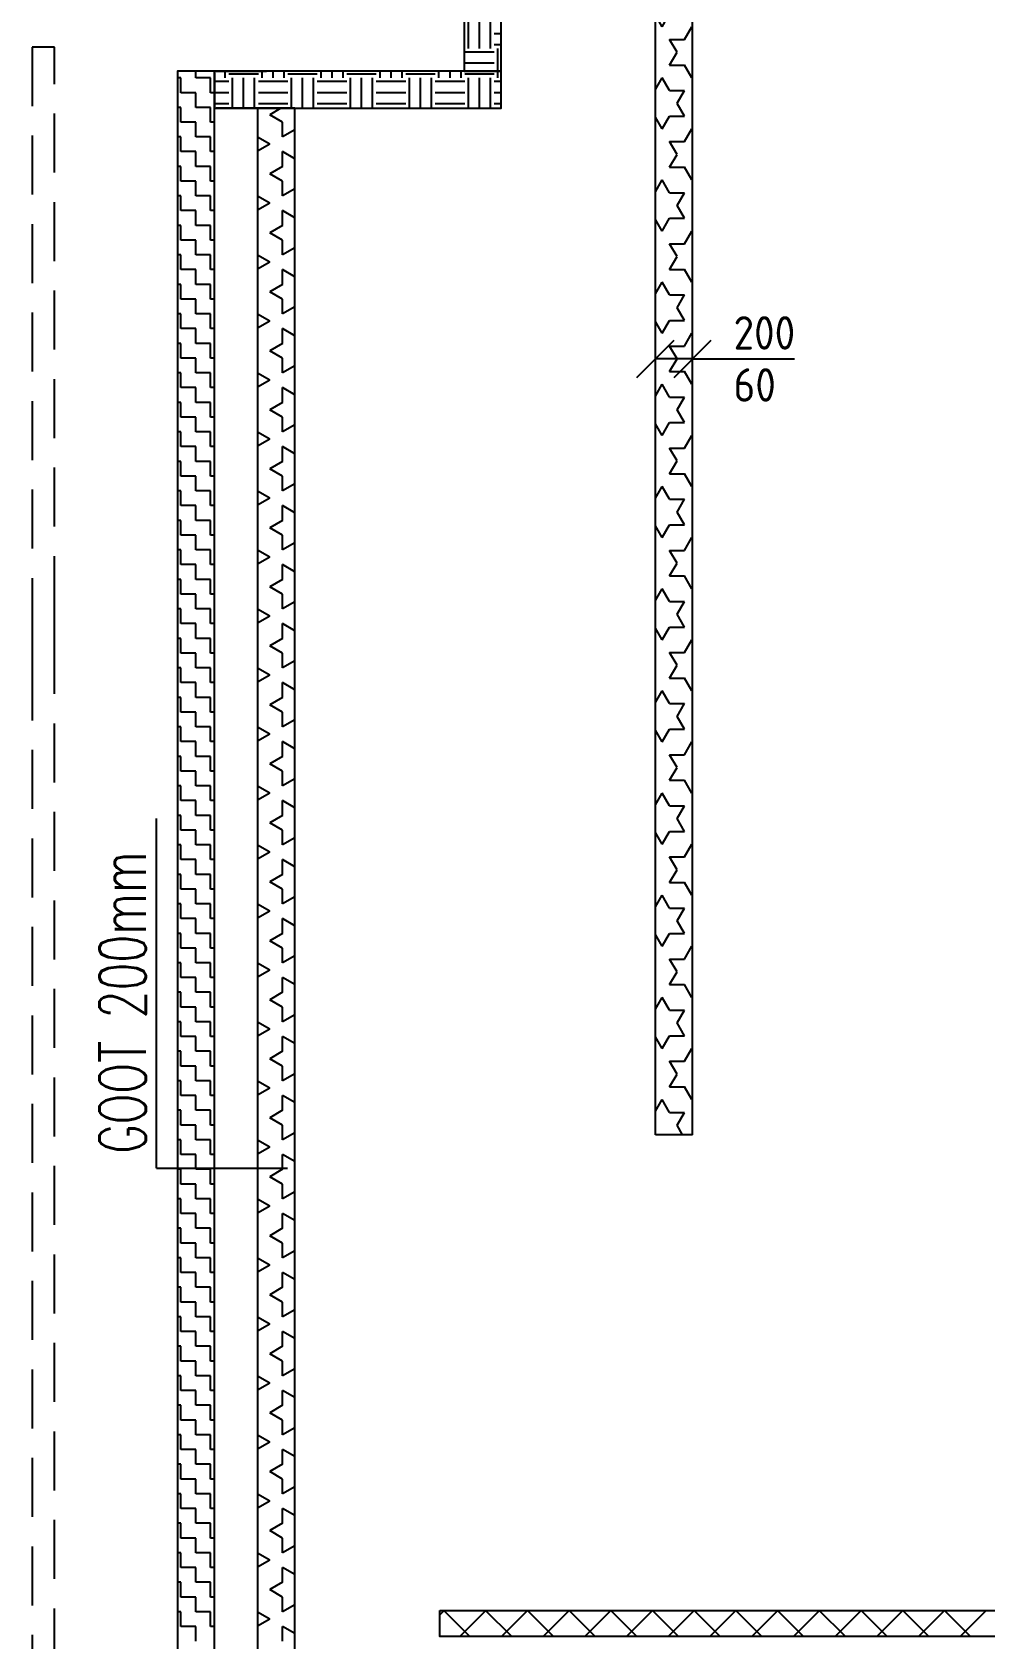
# Model space of a CAD drawing. Header units: millimetres. Extents: x -3262 to 113612, y 0 to 217318.
# Drawn here: x 60408 to 65536, y 56706 to 65353 of the extents above; entities that cross this region are included whole.
import ezdxf

# ---------------------------------------------------------------- set-up
doc = ezdxf.new("R2010")
doc.units = ezdxf.units.MM
doc.header["$LTSCALE"] = 100
doc.linetypes.add('HIDDEN2', pattern=[4.7625, 3.175, -1.5875])
for name, color, linetype in [('EL6131--_ENERGIEBEDR (1996)', 2, 'Continuous'), ('EL6131--_GEBOUWINST (1996)', 2, 'Continuous'), ('EL6131--_KG_D', 3, 'Continuous'), ('EM6131--_KG', 1, 'Continuous')]:
    doc.layers.add(name, color=color, linetype=linetype)
doc.styles.add('CofelyArial', font='arial.ttf')
doc.styles.add('ROMANS', font='ROMANS', dxfattribs={"width": 0.7})
doc.styles.add('STABICAD-018', font='ISOCP.SHX', dxfattribs={"height": 1.8})

# ---------------------------------------------------------------- blocks, each defined once
blk = doc.blocks.new('*X51')
at = {"color": 0}
for p, q in [((41618.342437, 15351.093283), (41758.342437, 15491.093283)), ((41758.342437, 15490.790335), (41735.002057, 15514.130715)), ((41758.342437, 15266.283932), (41618.342437, 15406.283932)), ((41618.342437, 15126.58688), (41758.342437, 15266.58688)), ((41758.342437, 15041.777529), (41618.342437, 15181.777529)), ((41618.342437, 14902.080477), (41758.342437, 15042.080477)), ((41758.342437, 14817.271126), (41618.342437, 14957.271126)), ((41618.342437, 14677.574074), (41758.342437, 14817.574074)), ((41758.342437, 14592.764723), (41618.342437, 14732.764723)), ((41618.342437, 14453.06767), (41758.342437, 14593.06767)), ((41758.342437, 14368.25832), (41618.342437, 14508.25832)), ((41618.342437, 14228.561267), (41758.342437, 14368.561267)), ((41758.342437, 14143.751917), (41618.342437, 14283.751917)), ((41618.342437, 14004.054864), (41758.342437, 14144.054864)), ((41758.342437, 13919.245514), (41618.342437, 14059.245514)), ((41618.342437, 13779.548461), (41758.342437, 13919.548461)), ((41758.342437, 13694.739111), (41618.342437, 13834.739111)), ((41618.342437, 13555.042058), (41758.342437, 13695.042058)), ((41758.342437, 13470.232708), (41618.342437, 13610.232708)), ((41618.342437, 13330.535655), (41758.342437, 13470.535655)), ((41758.342437, 13245.726305), (41618.342437, 13385.726305)), ((41618.342437, 13106.029252), (41758.342437, 13246.029252)), ((41758.342437, 13021.219902), (41618.342437, 13161.219902)), ((41618.342437, 12881.522849), (41758.342437, 13021.522849)), ((41758.342437, 12796.713499), (41618.342437, 12936.713499)), ((41618.342437, 12657.016446), (41758.342437, 12797.016446)), ((41758.342437, 12572.207096), (41618.342437, 12712.207096))]:
    blk.add_line(p, q, dxfattribs=at)
blk = doc.blocks.new('*X65')
at = {"color": 0}
for p, q in [((41671.875, 16906.875), (41751.25, 16906.875)), ((41671.875, 16827.5), (41671.875, 16906.875)), ((41751.25, 16906.875), (41751.25, 16926.066943)), ((41830.625, 16906.875), (41910, 16906.875)), ((41830.625, 16827.5), (41830.625, 16906.875)), ((41910, 16906.875), (41910, 16926.066943)), ((41989.375, 16906.875), (42068.75, 16906.875)), ((41989.375, 16827.5), (41989.375, 16906.875)), ((42068.75, 16906.875), (42068.75, 16926.066943)), ((42148.125, 16906.875), (42227.5, 16906.875)), ((42148.125, 16827.5), (42148.125, 16906.875)), ((42227.5, 16906.875), (42227.5, 16926.066943)), ((42306.875, 16906.875), (42386.25, 16906.875)), ((42306.875, 16827.5), (42306.875, 16906.875)), ((42386.25, 16906.875), (42386.25, 16926.066943)), ((42465.625, 16906.875), (42545, 16906.875)), ((42465.625, 16827.5), (42465.625, 16906.875)), ((42545, 16906.875), (42545, 16926.066943)), ((42624.375, 16906.875), (42703.75, 16906.875)), ((42624.375, 16827.5), (42624.375, 16906.875)), ((42703.75, 16906.875), (42703.75, 16926.066943)), ((42783.125, 16906.875), (42862.5, 16906.875)), ((42783.125, 16827.5), (42783.125, 16906.875)), ((42862.5, 16906.875), (42862.5, 16926.066943)), ((42941.875, 16906.875), (43021.25, 16906.875)), ((42941.875, 16827.5), (42941.875, 16906.875)), ((43021.25, 16906.875), (43021.25, 16926.066943)), ((43100.625, 16906.875), (43180, 16906.875)), ((43100.625, 16827.5), (43100.625, 16906.875)), ((43180, 16906.875), (43180, 16926.066943)), ((43259.375, 16906.875), (43338.75, 16906.875)), ((43259.375, 16827.5), (43259.375, 16906.875)), ((43338.75, 16906.875), (43338.75, 16926.066943)), ((43418.125, 16906.875), (43497.5, 16906.875)), ((43418.125, 16827.5), (43418.125, 16906.875)), ((43497.5, 16906.875), (43497.5, 16926.066943)), ((43576.875, 16906.875), (43656.25, 16906.875)), ((43576.875, 16827.5), (43576.875, 16906.875)), ((43656.25, 16906.875), (43656.25, 16926.066943)), ((43735.625, 16906.875), (43815, 16906.875)), ((43735.625, 16827.5), (43735.625, 16906.875)), ((43815, 16906.875), (43815, 16926.066943)), ((43894.375, 16906.875), (43973.75, 16906.875)), ((43894.375, 16827.5), (43894.375, 16906.875)), ((43973.75, 16906.875), (43973.75, 16926.066943)), ((44053.125, 16906.875), (44132.5, 16906.875)), ((44053.125, 16827.5), (44053.125, 16906.875)), ((44132.5, 16906.875), (44132.5, 16926.066943)), ((44211.875, 16906.875), (44291.25, 16906.875)), ((44211.875, 16827.5), (44211.875, 16906.875)), ((44291.25, 16906.875), (44291.25, 16926.066943)), ((44370.625, 16906.875), (44450, 16906.875)), ((44370.625, 16827.5), (44370.625, 16906.875)), ((44450, 16906.875), (44450, 16926.066943)), ((44529.375, 16906.875), (44608.75, 16906.875)), ((44529.375, 16827.5), (44529.375, 16906.875)), ((44608.75, 16906.875), (44608.75, 16926.066943)), ((44688.125, 16906.875), (44767.5, 16906.875)), ((44688.125, 16827.5), (44688.125, 16906.875)), ((44767.5, 16906.875), (44767.5, 16926.066943)), ((44846.875, 16906.875), (44926.25, 16906.875)), ((44846.875, 16827.5), (44846.875, 16906.875)), ((44926.25, 16906.875), (44926.25, 16926.066943)), ((45005.625, 16906.875), (45085, 16906.875)), ((45005.625, 16827.5), (45005.625, 16906.875)), ((45085, 16906.875), (45085, 16926.066943)), ((45164.375, 16906.875), (45243.75, 16906.875)), ((45164.375, 16827.5), (45164.375, 16906.875)), ((45243.75, 16906.875), (45243.75, 16926.066943)), ((45323.125, 16906.875), (45402.5, 16906.875)), ((45323.125, 16827.5), (45323.125, 16906.875)), ((45402.5, 16906.875), (45402.5, 16926.066943)), ((45481.875, 16906.875), (45561.25, 16906.875)), ((45481.875, 16827.5), (45481.875, 16906.875)), ((45561.25, 16906.875), (45561.25, 16926.066943)), ((45640.625, 16906.875), (45720, 16906.875)), ((45640.625, 16827.5), (45640.625, 16906.875)), ((45720, 16906.875), (45720, 16926.066943)), ((45799.375, 16906.875), (45878.75, 16906.875)), ((45799.375, 16827.5), (45799.375, 16906.875)), ((45878.75, 16906.875), (45878.75, 16926.066943)), ((45958.125, 16906.875), (46037.5, 16906.875)), ((45958.125, 16827.5), (45958.125, 16906.875)), ((46037.5, 16906.875), (46037.5, 16926.066943)), ((46116.875, 16906.875), (46196.25, 16906.875)), ((46116.875, 16827.5), (46116.875, 16906.875)), ((46196.25, 16906.875), (46196.25, 16926.066943)), ((46275.625, 16906.875), (46355, 16906.875)), ((46275.625, 16827.5), (46275.625, 16906.875)), ((46355, 16906.875), (46355, 16926.066943)), ((46434.375, 16906.875), (46513.75, 16906.875)), ((46434.375, 16827.5), (46434.375, 16906.875)), ((46513.75, 16906.875), (46513.75, 16926.066943)), ((46593.125, 16906.875), (46672.5, 16906.875)), ((46593.125, 16827.5), (46593.125, 16906.875)), ((46672.5, 16906.875), (46672.5, 16926.066943)), ((46751.875, 16906.875), (46831.25, 16906.875)), ((46751.875, 16827.5), (46751.875, 16906.875)), ((46831.25, 16906.875), (46831.25, 16926.066943)), ((46910.625, 16906.875), (46990, 16906.875)), ((46910.625, 16827.5), (46910.625, 16906.875)), ((46990, 16906.875), (46990, 16926.066943)), ((47069.375, 16906.875), (47148.75, 16906.875)), ((47069.375, 16827.5), (47069.375, 16906.875)), ((47148.75, 16906.875), (47148.75, 16926.066943)), ((47228.125, 16906.875), (47307.5, 16906.875)), ((47228.125, 16827.5), (47228.125, 16906.875)), ((47307.5, 16906.875), (47307.5, 16926.066943)), ((47386.875, 16906.875), (47466.25, 16906.875)), ((47386.875, 16827.5), (47386.875, 16906.875)), ((47466.25, 16906.875), (47466.25, 16926.066943)), ((47545.625, 16906.875), (47625, 16906.875)), ((47545.625, 16827.5), (47545.625, 16906.875)), ((47625, 16906.875), (47625, 16926.066943)), ((47704.375, 16906.875), (47783.75, 16906.875)), ((47704.375, 16827.5), (47704.375, 16906.875)), ((47783.75, 16906.875), (47783.75, 16926.066943)), ((47863.125, 16906.875), (47942.5, 16906.875)), ((47863.125, 16827.5), (47863.125, 16906.875)), ((47942.5, 16906.875), (47942.5, 16926.066943)), ((48021.875, 16906.875), (48101.25, 16906.875)), ((48021.875, 16827.5), (48021.875, 16906.875)), ((48101.25, 16906.875), (48101.25, 16926.066943)), ((48180.625, 16906.875), (48260, 16906.875)), ((48180.625, 16827.5), (48180.625, 16906.875)), ((48260, 16906.875), (48260, 16926.066943)), ((48339.375, 16906.875), (48418.75, 16906.875)), ((48339.375, 16827.5), (48339.375, 16906.875)), ((48418.75, 16906.875), (48418.75, 16926.066943)), ((48498.125, 16906.875), (48577.5, 16906.875)), ((48498.125, 16827.5), (48498.125, 16906.875)), ((48577.5, 16906.875), (48577.5, 16926.066943)), ((48656.875, 16906.875), (48736.25, 16906.875)), ((48656.875, 16827.5), (48656.875, 16906.875)), ((48736.25, 16906.875), (48736.25, 16926.066943)), ((48815.625, 16906.875), (48895, 16906.875)), ((48815.625, 16827.5), (48815.625, 16906.875)), ((48895, 16906.875), (48895, 16926.066943)), ((48974.375, 16906.875), (49053.75, 16906.875)), ((48974.375, 16827.5), (48974.375, 16906.875)), ((49053.75, 16906.875), (49053.75, 16926.066943)), ((49133.125, 16906.875), (49212.5, 16906.875)), ((49133.125, 16827.5), (49133.125, 16906.875)), ((49212.5, 16906.875), (49212.5, 16926.066943)), ((49291.875, 16906.875), (49371.25, 16906.875)), ((49291.875, 16827.5), (49291.875, 16906.875)), ((49371.25, 16906.875), (49371.25, 16926.066943)), ((49450.625, 16906.875), (49530, 16906.875)), ((49450.625, 16827.5), (49450.625, 16906.875)), ((49530, 16906.875), (49530, 16926.066943)), ((49609.375, 16906.875), (49688.75, 16906.875)), ((49609.375, 16827.5), (49609.375, 16906.875)), ((49688.75, 16906.875), (49688.75, 16926.066943)), ((49768.125, 16906.875), (49847.5, 16906.875)), ((49768.125, 16827.5), (49768.125, 16906.875)), ((49847.5, 16906.875), (49847.5, 16926.066943)), ((49926.875, 16906.875), (50006.25, 16906.875)), ((49926.875, 16827.5), (49926.875, 16906.875)), ((50006.25, 16906.875), (50006.25, 16926.066943)), ((41592.5, 16827.5), (41671.875, 16827.5)), ((41751.25, 16827.5), (41830.625, 16827.5)), ((41751.25, 16748.125), (41751.25, 16827.5)), ((41910, 16827.5), (41989.375, 16827.5)), ((41910, 16748.125), (41910, 16827.5)), ((42068.75, 16827.5), (42148.125, 16827.5)), ((42068.75, 16748.125), (42068.75, 16827.5)), ((42227.5, 16827.5), (42306.875, 16827.5)), ((42227.5, 16748.125), (42227.5, 16827.5)), ((42386.25, 16827.5), (42465.625, 16827.5)), ((42386.25, 16748.125), (42386.25, 16827.5)), ((42545, 16827.5), (42624.375, 16827.5)), ((42545, 16748.125), (42545, 16827.5)), ((42703.75, 16827.5), (42783.125, 16827.5)), ((42703.75, 16748.125), (42703.75, 16827.5)), ((42862.5, 16827.5), (42941.875, 16827.5)), ((42862.5, 16748.125), (42862.5, 16827.5)), ((43021.25, 16827.5), (43100.625, 16827.5)), ((43021.25, 16748.125), (43021.25, 16827.5)), ((43180, 16827.5), (43259.375, 16827.5)), ((43180, 16748.125), (43180, 16827.5)), ((43338.75, 16827.5), (43418.125, 16827.5)), ((43338.75, 16748.125), (43338.75, 16827.5)), ((43497.5, 16827.5), (43576.875, 16827.5)), ((43497.5, 16748.125), (43497.5, 16827.5)), ((43656.25, 16827.5), (43735.625, 16827.5)), ((43656.25, 16748.125), (43656.25, 16827.5)), ((43815, 16827.5), (43894.375, 16827.5)), ((43815, 16748.125), (43815, 16827.5)), ((43973.75, 16827.5), (44053.125, 16827.5)), ((43973.75, 16748.125), (43973.75, 16827.5)), ((44132.5, 16827.5), (44211.875, 16827.5)), ((44132.5, 16748.125), (44132.5, 16827.5)), ((44291.25, 16827.5), (44370.625, 16827.5)), ((44291.25, 16748.125), (44291.25, 16827.5)), ((44450, 16827.5), (44529.375, 16827.5)), ((44450, 16748.125), (44450, 16827.5)), ((44608.75, 16827.5), (44688.125, 16827.5)), ((44608.75, 16748.125), (44608.75, 16827.5)), ((44767.5, 16827.5), (44846.875, 16827.5)), ((44767.5, 16748.125), (44767.5, 16827.5)), ((44926.25, 16827.5), (45005.625, 16827.5)), ((44926.25, 16748.125), (44926.25, 16827.5)), ((45085, 16827.5), (45164.375, 16827.5)), ((45085, 16748.125), (45085, 16827.5)), ((45243.75, 16827.5), (45323.125, 16827.5)), ((45243.75, 16748.125), (45243.75, 16827.5)), ((45402.5, 16827.5), (45481.875, 16827.5)), ((45402.5, 16748.125), (45402.5, 16827.5)), ((45561.25, 16827.5), (45640.625, 16827.5)), ((45561.25, 16748.125), (45561.25, 16827.5)), ((45720, 16827.5), (45799.375, 16827.5)), ((45720, 16748.125), (45720, 16827.5)), ((45878.75, 16827.5), (45958.125, 16827.5)), ((45878.75, 16748.125), (45878.75, 16827.5)), ((46037.5, 16827.5), (46116.875, 16827.5)), ((46037.5, 16748.125), (46037.5, 16827.5)), ((46196.25, 16827.5), (46275.625, 16827.5)), ((46196.25, 16748.125), (46196.25, 16827.5)), ((46355, 16827.5), (46434.375, 16827.5)), ((46355, 16748.125), (46355, 16827.5)), ((46513.75, 16827.5), (46593.125, 16827.5)), ((46513.75, 16748.125), (46513.75, 16827.5)), ((46672.5, 16827.5), (46751.875, 16827.5)), ((46672.5, 16748.125), (46672.5, 16827.5)), ((46831.25, 16827.5), (46910.625, 16827.5)), ((46831.25, 16748.125), (46831.25, 16827.5)), ((46990, 16827.5), (47069.375, 16827.5)), ((46990, 16748.125), (46990, 16827.5)), ((47148.75, 16827.5), (47228.125, 16827.5)), ((47148.75, 16748.125), (47148.75, 16827.5)), ((47307.5, 16827.5), (47386.875, 16827.5)), ((47307.5, 16748.125), (47307.5, 16827.5)), ((47466.25, 16827.5), (47545.625, 16827.5)), ((47466.25, 16748.125), (47466.25, 16827.5)), ((47625, 16827.5), (47704.375, 16827.5)), ((47625, 16748.125), (47625, 16827.5)), ((47783.75, 16827.5), (47863.125, 16827.5)), ((47783.75, 16748.125), (47783.75, 16827.5)), ((47942.5, 16827.5), (48021.875, 16827.5)), ((47942.5, 16748.125), (47942.5, 16827.5)), ((48101.25, 16827.5), (48180.625, 16827.5)), ((48101.25, 16748.125), (48101.25, 16827.5)), ((48260, 16827.5), (48339.375, 16827.5)), ((48260, 16748.125), (48260, 16827.5)), ((48418.75, 16827.5), (48498.125, 16827.5)), ((48418.75, 16748.125), (48418.75, 16827.5)), ((48577.5, 16827.5), (48656.875, 16827.5)), ((48577.5, 16748.125), (48577.5, 16827.5)), ((48736.25, 16827.5), (48815.625, 16827.5)), ((48736.25, 16748.125), (48736.25, 16827.5)), ((48895, 16827.5), (48974.375, 16827.5)), ((48895, 16748.125), (48895, 16827.5)), ((49053.75, 16827.5), (49133.125, 16827.5)), ((49053.75, 16748.125), (49053.75, 16827.5)), ((49212.5, 16827.5), (49291.875, 16827.5)), ((49212.5, 16748.125), (49212.5, 16827.5)), ((49371.25, 16827.5), (49450.625, 16827.5)), ((49371.25, 16748.125), (49371.25, 16827.5)), ((49530, 16827.5), (49609.375, 16827.5)), ((49530, 16748.125), (49530, 16827.5)), ((49688.75, 16827.5), (49768.125, 16827.5)), ((49688.75, 16748.125), (49688.75, 16827.5)), ((49847.5, 16827.5), (49926.875, 16827.5)), ((49847.5, 16748.125), (49847.5, 16827.5)), ((50006.25, 16827.5), (50042.888231, 16827.5)), ((50006.25, 16748.125), (50006.25, 16827.5)), ((41671.875, 16748.125), (41751.25, 16748.125)), ((41671.875, 16726.066943), (41671.875, 16748.125)), ((41830.625, 16748.125), (41910, 16748.125)), ((41830.625, 16726.066943), (41830.625, 16748.125)), ((41989.375, 16748.125), (42068.75, 16748.125)), ((41989.375, 16726.066943), (41989.375, 16748.125)), ((42148.125, 16748.125), (42227.5, 16748.125)), ((42148.125, 16726.066943), (42148.125, 16748.125)), ((42306.875, 16748.125), (42386.25, 16748.125)), ((42306.875, 16726.066943), (42306.875, 16748.125)), ((42465.625, 16748.125), (42545, 16748.125)), ((42465.625, 16726.066943), (42465.625, 16748.125)), ((42624.375, 16748.125), (42703.75, 16748.125)), ((42624.375, 16726.066943), (42624.375, 16748.125)), ((42783.125, 16748.125), (42862.5, 16748.125)), ((42783.125, 16726.066943), (42783.125, 16748.125)), ((42941.875, 16748.125), (43021.25, 16748.125)), ((42941.875, 16726.066943), (42941.875, 16748.125)), ((43100.625, 16748.125), (43180, 16748.125)), ((43100.625, 16726.066943), (43100.625, 16748.125)), ((43259.375, 16748.125), (43338.75, 16748.125)), ((43259.375, 16726.066943), (43259.375, 16748.125)), ((43418.125, 16748.125), (43497.5, 16748.125)), ((43418.125, 16726.066943), (43418.125, 16748.125)), ((43576.875, 16748.125), (43656.25, 16748.125)), ((43576.875, 16726.066943), (43576.875, 16748.125)), ((43735.625, 16748.125), (43815, 16748.125)), ((43735.625, 16726.066943), (43735.625, 16748.125)), ((43894.375, 16748.125), (43973.75, 16748.125)), ((43894.375, 16726.066943), (43894.375, 16748.125)), ((44053.125, 16748.125), (44132.5, 16748.125)), ((44053.125, 16726.066943), (44053.125, 16748.125)), ((44211.875, 16748.125), (44291.25, 16748.125)), ((44211.875, 16726.066943), (44211.875, 16748.125)), ((44370.625, 16748.125), (44450, 16748.125)), ((44370.625, 16726.066943), (44370.625, 16748.125)), ((44529.375, 16748.125), (44608.75, 16748.125)), ((44529.375, 16726.066943), (44529.375, 16748.125)), ((44688.125, 16748.125), (44767.5, 16748.125)), ((44688.125, 16726.066943), (44688.125, 16748.125)), ((44846.875, 16748.125), (44926.25, 16748.125)), ((44846.875, 16726.066943), (44846.875, 16748.125)), ((45005.625, 16748.125), (45085, 16748.125)), ((45005.625, 16726.066943), (45005.625, 16748.125)), ((45164.375, 16748.125), (45243.75, 16748.125)), ((45164.375, 16726.066943), (45164.375, 16748.125)), ((45323.125, 16748.125), (45402.5, 16748.125)), ((45323.125, 16726.066943), (45323.125, 16748.125)), ((45481.875, 16748.125), (45561.25, 16748.125)), ((45481.875, 16726.066943), (45481.875, 16748.125)), ((45640.625, 16748.125), (45720, 16748.125)), ((45640.625, 16726.066943), (45640.625, 16748.125)), ((45799.375, 16748.125), (45878.75, 16748.125)), ((45799.375, 16726.066943), (45799.375, 16748.125)), ((45958.125, 16748.125), (46037.5, 16748.125)), ((45958.125, 16726.066943), (45958.125, 16748.125)), ((46116.875, 16748.125), (46196.25, 16748.125)), ((46116.875, 16726.066943), (46116.875, 16748.125)), ((46275.625, 16748.125), (46355, 16748.125)), ((46275.625, 16726.066943), (46275.625, 16748.125)), ((46434.375, 16748.125), (46513.75, 16748.125)), ((46434.375, 16726.066943), (46434.375, 16748.125)), ((46593.125, 16748.125), (46672.5, 16748.125)), ((46593.125, 16726.066943), (46593.125, 16748.125)), ((46751.875, 16748.125), (46831.25, 16748.125)), ((46751.875, 16726.066943), (46751.875, 16748.125)), ((46910.625, 16748.125), (46990, 16748.125)), ((46910.625, 16726.066943), (46910.625, 16748.125)), ((47069.375, 16748.125), (47148.75, 16748.125)), ((47069.375, 16726.066943), (47069.375, 16748.125)), ((47228.125, 16748.125), (47307.5, 16748.125)), ((47228.125, 16726.066943), (47228.125, 16748.125)), ((47386.875, 16748.125), (47466.25, 16748.125)), ((47386.875, 16726.066943), (47386.875, 16748.125)), ((47545.625, 16748.125), (47625, 16748.125)), ((47545.625, 16726.066943), (47545.625, 16748.125)), ((47704.375, 16748.125), (47783.75, 16748.125)), ((47704.375, 16726.066943), (47704.375, 16748.125)), ((47863.125, 16748.125), (47942.5, 16748.125)), ((47863.125, 16726.066943), (47863.125, 16748.125)), ((48021.875, 16748.125), (48101.25, 16748.125)), ((48021.875, 16726.066943), (48021.875, 16748.125)), ((48180.625, 16748.125), (48260, 16748.125)), ((48180.625, 16726.066943), (48180.625, 16748.125)), ((48339.375, 16748.125), (48418.75, 16748.125)), ((48339.375, 16726.066943), (48339.375, 16748.125)), ((48498.125, 16748.125), (48577.5, 16748.125)), ((48498.125, 16726.066943), (48498.125, 16748.125)), ((48656.875, 16748.125), (48736.25, 16748.125)), ((48656.875, 16726.066943), (48656.875, 16748.125)), ((48815.625, 16748.125), (48895, 16748.125)), ((48815.625, 16726.066943), (48815.625, 16748.125)), ((48974.375, 16748.125), (49053.75, 16748.125)), ((48974.375, 16726.066943), (48974.375, 16748.125)), ((49133.125, 16748.125), (49212.5, 16748.125)), ((49133.125, 16726.066943), (49133.125, 16748.125)), ((49291.875, 16748.125), (49371.25, 16748.125)), ((49291.875, 16726.066943), (49291.875, 16748.125)), ((49450.625, 16748.125), (49530, 16748.125)), ((49450.625, 16726.066943), (49450.625, 16748.125)), ((49609.375, 16748.125), (49688.75, 16748.125)), ((49609.375, 16726.066943), (49609.375, 16748.125)), ((49768.125, 16748.125), (49847.5, 16748.125)), ((49768.125, 16726.066943), (49768.125, 16748.125)), ((49926.875, 16748.125), (50006.25, 16748.125)), ((49926.875, 16726.066943), (49926.875, 16748.125))]:
    blk.add_line(p, q, dxfattribs=at)
blk = doc.blocks.new('*X95')
at = {"color": 0}
for p, q in [((41711.553339, 16429.03787), (41673.872811, 16494.302459)), ((41711.556725, 16429.04651), (41749.232265, 16494.302459)), ((42029.053282, 16429.037837), (41991.372735, 16494.302459)), ((42029.056668, 16429.046543), (42066.732189, 16494.302459)), ((42346.553225, 16429.037805), (42308.872659, 16494.302459)), ((42346.556611, 16429.046576), (42384.232113, 16494.302459)), ((42664.053169, 16429.037772), (42626.372584, 16494.302459)), ((42664.056554, 16429.046609), (42701.732037, 16494.302459)), ((42981.553112, 16429.037739), (42943.872508, 16494.302459)), ((42981.556497, 16429.046641), (43019.231961, 16494.302459)), ((43299.053055, 16429.037706), (43261.372432, 16494.302459)), ((43299.05644, 16429.046674), (43336.731885, 16494.302459)), ((43616.552998, 16429.037673), (43578.872356, 16494.302459)), ((43616.556383, 16429.046707), (43654.231809, 16494.302459)), ((43934.052941, 16429.03764), (43896.37228, 16494.302459)), ((43934.056326, 16429.04674), (43971.731734, 16494.302459)), ((44251.552884, 16429.037607), (44213.872204, 16494.302459)), ((44251.55627, 16429.046773), (44289.231658, 16494.302459)), ((44569.052827, 16429.037575), (44531.372128, 16494.302459)), ((44569.056213, 16429.046806), (44606.731582, 16494.302459)), ((44886.55277, 16429.037542), (44848.872053, 16494.302459)), ((44886.556156, 16429.046839), (44924.231506, 16494.302459)), ((45204.052713, 16429.037509), (45166.371977, 16494.302459)), ((45204.056099, 16429.046871), (45241.73143, 16494.302459)), ((45521.552656, 16429.037476), (45483.871901, 16494.302459)), ((45521.556042, 16429.046904), (45559.231354, 16494.302459)), ((45839.0526, 16429.037443), (45801.371825, 16494.302459)), ((45839.055985, 16429.046937), (45876.731278, 16494.302459)), ((46156.552543, 16429.03741), (46118.871749, 16494.302459)), ((46156.555928, 16429.04697), (46194.231202, 16494.302459)), ((46474.052486, 16429.037378), (46436.371673, 16494.302459)), ((46474.055871, 16429.047003), (46511.731127, 16494.302459)), ((46791.552429, 16429.037345), (46753.871597, 16494.302459)), ((46791.555814, 16429.047036), (46829.231051, 16494.302459)), ((47109.052372, 16429.037312), (47071.371522, 16494.302459)), ((47109.055757, 16429.047068), (47146.730975, 16494.302459)), ((47426.552315, 16429.037279), (47388.871446, 16494.302459)), ((47426.555701, 16429.047101), (47464.230899, 16494.302459)), ((47744.052258, 16429.037246), (47706.37137, 16494.302459)), ((47744.055644, 16429.047134), (47781.730823, 16494.302459)), ((48061.552201, 16429.037213), (48023.871294, 16494.302459)), ((48061.555587, 16429.047167), (48099.230747, 16494.302459)), ((48379.052144, 16429.03718), (48341.371218, 16494.302459)), ((48379.05553, 16429.0472), (48416.730671, 16494.302459)), ((48696.552087, 16429.037148), (48658.871142, 16494.302459)), ((48696.555473, 16429.047233), (48734.230596, 16494.302459)), ((49014.052031, 16429.037115), (48976.371066, 16494.302459)), ((49014.055416, 16429.047266), (49051.73052, 16494.302459)), ((49331.551974, 16429.037082), (49293.87099, 16494.302459)), ((49331.555359, 16429.047298), (49369.230444, 16494.302459)), ((49649.051917, 16429.037049), (49611.370915, 16494.302459)), ((49649.055302, 16429.047331), (49686.730368, 16494.302459)), ((41592.5, 16360.2985), (41671.875, 16360.2985)), ((41633.762211, 16294.302459), (41671.869225, 16360.305744)), ((41789.342865, 16294.302459), (41751.240839, 16360.297104)), ((41751.25, 16360.2985), (41830.625, 16360.2985)), ((41830.619196, 16360.30576), (41870.306696, 16429.046526)), ((41909.990811, 16360.297087), (41870.303311, 16429.037854)), ((41910, 16360.2985), (41989.375, 16360.2985)), ((41951.262135, 16294.302459), (41989.369168, 16360.305776)), ((42106.842789, 16294.302459), (42068.740782, 16360.297071)), ((42068.75, 16360.2985), (42148.125, 16360.2985)), ((42148.119139, 16360.305793), (42187.806639, 16429.046559)), ((42227.490754, 16360.297055), (42187.803254, 16429.037821)), ((42227.5, 16360.2985), (42306.875, 16360.2985)), ((42268.762059, 16294.302459), (42306.869111, 16360.305809)), ((42424.342713, 16294.302459), (42386.240725, 16360.297038)), ((42386.25, 16360.2985), (42465.625, 16360.2985)), ((42465.619082, 16360.305826), (42505.306582, 16429.046592)), ((42544.990697, 16360.297022), (42505.303197, 16429.037788)), ((42545, 16360.2985), (42624.375, 16360.2985)), ((42586.261983, 16294.302459), (42624.369054, 16360.305842)), ((42741.842637, 16294.302459), (42703.740669, 16360.297005)), ((42703.75, 16360.2985), (42783.125, 16360.2985)), ((42783.119026, 16360.305859), (42822.806526, 16429.046625)), ((42862.49064, 16360.296989), (42822.80314, 16429.037755)), ((42862.5, 16360.2985), (42941.875, 16360.2985)), ((42903.761907, 16294.302459), (42941.868997, 16360.305875)), ((43059.342562, 16294.302459), (43021.240612, 16360.296972)), ((43021.25, 16360.2985), (43100.625, 16360.2985)), ((43100.618969, 16360.305891), (43140.306469, 16429.046658)), ((43179.990583, 16360.296956), (43140.303083, 16429.037722)), ((43180, 16360.2985), (43259.375, 16360.2985)), ((43221.261831, 16294.302459), (43259.36894, 16360.305908)), ((43376.842486, 16294.302459), (43338.740555, 16360.29694)), ((43338.75, 16360.2985), (43418.125, 16360.2985)), ((43418.118912, 16360.305924), (43457.806412, 16429.046691)), ((43497.490526, 16360.296923), (43457.803026, 16429.03769)), ((43497.5, 16360.2985), (43576.875, 16360.2985)), ((43538.761756, 16294.302459), (43576.868883, 16360.305941)), ((43694.34241, 16294.302459), (43656.240498, 16360.296907)), ((43656.25, 16360.2985), (43735.625, 16360.2985)), ((43735.618855, 16360.305957), (43775.306355, 16429.046724)), ((43814.990469, 16360.29689), (43775.302969, 16429.037657)), ((43815, 16360.2985), (43894.375, 16360.2985)), ((43856.26168, 16294.302459), (43894.368826, 16360.305974)), ((44011.842334, 16294.302459), (43973.740441, 16360.296874)), ((43973.75, 16360.2985), (44053.125, 16360.2985)), ((44053.118798, 16360.30599), (44092.806298, 16429.046756)), ((44132.490412, 16360.296857), (44092.802912, 16429.037624)), ((44132.5, 16360.2985), (44211.875, 16360.2985)), ((44173.761604, 16294.302459), (44211.86877, 16360.306006)), ((44329.342258, 16294.302459), (44291.240384, 16360.296841)), ((44291.25, 16360.2985), (44370.625, 16360.2985)), ((44370.618741, 16360.306023), (44410.306241, 16429.046789)), ((44449.990356, 16360.296825), (44410.302856, 16429.037591)), ((44450, 16360.2985), (44529.375, 16360.2985)), ((44491.261528, 16294.302459), (44529.368713, 16360.306039)), ((44646.842182, 16294.302459), (44608.740327, 16360.296808)), ((44608.75, 16360.2985), (44688.125, 16360.2985)), ((44688.118684, 16360.306056), (44727.806184, 16429.046822)), ((44767.490299, 16360.296792), (44727.802799, 16429.037558)), ((44767.5, 16360.2985), (44846.875, 16360.2985)), ((44808.761452, 16294.302459), (44846.868656, 16360.306072)), ((44964.342106, 16294.302459), (44926.24027, 16360.296775)), ((44926.25, 16360.2985), (45005.625, 16360.2985)), ((45005.618627, 16360.306089), (45045.306127, 16429.046855)), ((45084.990242, 16360.296759), (45045.302742, 16429.037525)), ((45085, 16360.2985), (45164.375, 16360.2985)), ((45126.261376, 16294.302459), (45164.368599, 16360.306105)), ((45281.842031, 16294.302459), (45243.740213, 16360.296742)), ((45243.75, 16360.2985), (45323.125, 16360.2985)), ((45323.11857, 16360.306121), (45362.80607, 16429.046888)), ((45402.490185, 16360.296726), (45362.802685, 16429.037492)), ((45402.5, 16360.2985), (45481.875, 16360.2985)), ((45443.7613, 16294.302459), (45481.868542, 16360.306138)), ((45599.341955, 16294.302459), (45561.240156, 16360.29671)), ((45561.25, 16360.2985), (45640.625, 16360.2985)), ((45640.618513, 16360.306154), (45680.306013, 16429.046921)), ((45719.990128, 16360.296693), (45680.302628, 16429.03746)), ((45720, 16360.2985), (45799.375, 16360.2985)), ((45761.261224, 16294.302459), (45799.368485, 16360.306171)), ((45916.841879, 16294.302459), (45878.7401, 16360.296677)), ((45878.75, 16360.2985), (45958.125, 16360.2985)), ((45958.118457, 16360.306187), (45997.805957, 16429.046954)), ((46037.490071, 16360.29666), (45997.802571, 16429.037427)), ((46037.5, 16360.2985), (46116.875, 16360.2985)), ((46078.761149, 16294.302459), (46116.868428, 16360.306204)), ((46234.341803, 16294.302459), (46196.240043, 16360.296644)), ((46196.25, 16360.2985), (46275.625, 16360.2985)), ((46275.6184, 16360.30622), (46315.3059, 16429.046986)), ((46354.990014, 16360.296628), (46315.302514, 16429.037394)), ((46355, 16360.2985), (46434.375, 16360.2985)), ((46396.261073, 16294.302459), (46434.368371, 16360.306236)), ((46551.841727, 16294.302459), (46513.739986, 16360.296611)), ((46513.75, 16360.2985), (46593.125, 16360.2985)), ((46593.118343, 16360.306253), (46632.805843, 16429.047019)), ((46672.489957, 16360.296595), (46632.802457, 16429.037361)), ((46672.5, 16360.2985), (46751.875, 16360.2985)), ((46713.760997, 16294.302459), (46751.868314, 16360.306269)), ((46869.341651, 16294.302459), (46831.239929, 16360.296578)), ((46831.25, 16360.2985), (46910.625, 16360.2985)), ((46910.618286, 16360.306286), (46950.305786, 16429.047052)), ((46989.9899, 16360.296562), (46950.3024, 16429.037328)), ((46990, 16360.2985), (47069.375, 16360.2985)), ((47031.260921, 16294.302459), (47069.368257, 16360.306302)), ((47186.841575, 16294.302459), (47148.739872, 16360.296545)), ((47148.75, 16360.2985), (47228.125, 16360.2985)), ((47228.118229, 16360.306318), (47267.805729, 16429.047085)), ((47307.489843, 16360.296529), (47267.802343, 16429.037295)), ((47307.5, 16360.2985), (47386.875, 16360.2985)), ((47348.760845, 16294.302459), (47386.868201, 16360.306335)), ((47504.341499, 16294.302459), (47466.239815, 16360.296513)), ((47466.25, 16360.2985), (47545.625, 16360.2985)), ((47545.618172, 16360.306351), (47585.305672, 16429.047118)), ((47624.989787, 16360.296496), (47585.302287, 16429.037263)), ((47625, 16360.2985), (47704.375, 16360.2985)), ((47666.260769, 16294.302459), (47704.368144, 16360.306368)), ((47821.841424, 16294.302459), (47783.739758, 16360.29648)), ((47783.75, 16360.2985), (47863.125, 16360.2985)), ((47863.118115, 16360.306384), (47902.805615, 16429.047151)), ((47942.48973, 16360.296463), (47902.80223, 16429.03723)), ((47942.5, 16360.2985), (48021.875, 16360.2985)), ((47983.760693, 16294.302459), (48021.868087, 16360.306401)), ((48139.341348, 16294.302459), (48101.239701, 16360.296447)), ((48101.25, 16360.2985), (48180.625, 16360.2985)), ((48180.618058, 16360.306417), (48220.305558, 16429.047183)), ((48259.989673, 16360.29643), (48220.302173, 16429.037197)), ((48260, 16360.2985), (48339.375, 16360.2985)), ((48301.260618, 16294.302459), (48339.36803, 16360.306433)), ((48456.841272, 16294.302459), (48418.739644, 16360.296414)), ((48418.75, 16360.2985), (48498.125, 16360.2985)), ((48498.118001, 16360.30645), (48537.805501, 16429.047216)), ((48577.489616, 16360.296398), (48537.802116, 16429.037164)), ((48577.5, 16360.2985), (48656.875, 16360.2985)), ((48618.760542, 16294.302459), (48656.867973, 16360.306466)), ((48774.341196, 16294.302459), (48736.239587, 16360.296381)), ((48736.25, 16360.2985), (48815.625, 16360.2985)), ((48815.617944, 16360.306483), (48855.305444, 16429.047249)), ((48894.989559, 16360.296365), (48855.302059, 16429.037131)), ((48895, 16360.2985), (48974.375, 16360.2985)), ((48936.260466, 16294.302459), (48974.367916, 16360.306499)), ((49091.84112, 16294.302459), (49053.739531, 16360.296348)), ((49053.75, 16360.2985), (49133.125, 16360.2985)), ((49133.117888, 16360.306516), (49172.805388, 16429.047282)), ((49212.489502, 16360.296332), (49172.802002, 16429.037098)), ((49212.5, 16360.2985), (49291.875, 16360.2985)), ((49253.76039, 16294.302459), (49291.867859, 16360.306532)), ((49409.341044, 16294.302459), (49371.239474, 16360.296315)), ((49371.25, 16360.2985), (49450.625, 16360.2985)), ((49450.617831, 16360.306548), (49490.305331, 16429.047315)), ((49529.989445, 16360.296299), (49490.301945, 16429.037065)), ((49530, 16360.2985), (49609.375, 16360.2985)), ((49571.260314, 16294.302459), (49609.367802, 16360.306565)), ((49726.840968, 16294.302459), (49688.739417, 16360.296283)), ((49688.75, 16360.2985), (49768.125, 16360.2985)), ((49768.117774, 16360.306581), (49807.805274, 16429.047348)), ((49842.888231, 16368.265704), (49807.801888, 16429.037033))]:
    blk.add_line(p, q, dxfattribs=at)
blk = doc.blocks.new('*X150')
at = {"color": 0}
for p, q in [((49867.34375, 16648.90625), (49867.34375, 16726.066943)), ((49926.875, 16648.90625), (49926.875, 16726.066943)), ((49986.40625, 16648.90625), (49986.40625, 16726.066943)), ((49842.888231, 16668.75), (49847.5, 16668.75)), ((49847.5, 16629.0625), (50006.25, 16629.0625)), ((50006.25, 16668.75), (50042.888231, 16668.75)), ((50026.09375, 16490.15625), (50026.09375, 16648.90625)), ((49847.5, 16569.53125), (50006.25, 16569.53125)), ((49842.888231, 16470.3125), (49847.5, 16470.3125)), ((49847.5, 16510), (50006.25, 16510)), ((49867.34375, 16331.40625), (49867.34375, 16490.15625)), ((49926.875, 16331.40625), (49926.875, 16490.15625)), ((49986.40625, 16331.40625), (49986.40625, 16490.15625)), ((50006.25, 16470.3125), (50042.888231, 16470.3125)), ((49842.888231, 16410.78125), (49847.5, 16410.78125)), ((49842.888231, 16351.25), (49847.5, 16351.25)), ((50006.25, 16410.78125), (50042.888231, 16410.78125)), ((50006.25, 16351.25), (50042.888231, 16351.25)), ((49847.5, 16311.5625), (50006.25, 16311.5625)), ((50026.09375, 16172.65625), (50026.09375, 16331.40625)), ((49847.5, 16252.03125), (50006.25, 16252.03125)), ((49847.5, 16192.5), (50006.25, 16192.5)), ((49867.34375, 16013.90625), (49867.34375, 16172.65625)), ((49926.875, 16013.90625), (49926.875, 16172.65625)), ((49986.40625, 16013.90625), (49986.40625, 16172.65625)), ((49842.888231, 16152.8125), (49847.5, 16152.8125)), ((49842.888231, 16093.28125), (49847.5, 16093.28125)), ((50006.25, 16152.8125), (50042.888231, 16152.8125)), ((50006.25, 16093.28125), (50042.888231, 16093.28125)), ((49842.888231, 16033.75), (49847.5, 16033.75)), ((50006.25, 16033.75), (50042.888231, 16033.75)), ((50026.09375, 15855.15625), (50026.09375, 16013.90625)), ((49847.5, 15994.0625), (50006.25, 15994.0625)), ((49847.5, 15934.53125), (50006.25, 15934.53125)), ((49842.888231, 15835.3125), (49847.5, 15835.3125)), ((49847.5, 15875), (50006.25, 15875)), ((49867.34375, 15696.40625), (49867.34375, 15855.15625)), ((49926.875, 15696.40625), (49926.875, 15855.15625)), ((49986.40625, 15696.40625), (49986.40625, 15855.15625)), ((50006.25, 15835.3125), (50042.888231, 15835.3125)), ((49842.888231, 15775.78125), (49847.5, 15775.78125)), ((50006.25, 15775.78125), (50042.888231, 15775.78125)), ((49842.888231, 15716.25), (49847.5, 15716.25)), ((49847.5, 15676.5625), (50006.25, 15676.5625)), ((50006.25, 15716.25), (50042.888231, 15716.25)), ((50026.09375, 15537.65625), (50026.09375, 15696.40625)), ((49847.5, 15617.03125), (50006.25, 15617.03125)), ((49842.888231, 15517.8125), (49847.5, 15517.8125)), ((49847.5, 15557.5), (50006.25, 15557.5)), ((49867.34375, 15378.90625), (49867.34375, 15537.65625)), ((49926.875, 15378.90625), (49926.875, 15537.65625)), ((49986.40625, 15378.90625), (49986.40625, 15537.65625)), ((50006.25, 15517.8125), (50042.888231, 15517.8125)), ((49842.888231, 15458.28125), (49847.5, 15458.28125)), ((49842.888231, 15398.75), (49847.5, 15398.75)), ((50006.25, 15458.28125), (50042.888231, 15458.28125)), ((50006.25, 15398.75), (50042.888231, 15398.75)), ((49847.5, 15359.0625), (50006.25, 15359.0625)), ((50026.09375, 15220.15625), (50026.09375, 15378.90625)), ((50085.625, 15220.15625), (50085.625, 15378.90625)), ((50145.15625, 15220.15625), (50145.15625, 15378.90625)), ((50165, 15359.0625), (50323.75, 15359.0625)), ((50184.84375, 15378.90625), (50184.84375, 15383.071154)), ((50244.375, 15378.90625), (50244.375, 15383.071154)), ((49847.5, 15299.53125), (50006.25, 15299.53125)), ((49847.5, 15240), (50006.25, 15240)), ((49867.34375, 15183.071154), (49867.34375, 15220.15625)), ((49926.875, 15183.071154), (49926.875, 15220.15625)), ((49986.40625, 15183.071154), (49986.40625, 15220.15625)), ((50165, 15299.53125), (50323.75, 15299.53125)), ((50165, 15240), (50323.75, 15240)), ((50184.84375, 15183.071154), (50184.84375, 15220.15625)), ((50244.375, 15183.071154), (50244.375, 15220.15625)), ((49842.888231, 15200.3125), (49847.5, 15200.3125)), ((50006.25, 15200.3125), (50042.888231, 15200.3125)), ((50042.888231, 15200.3125), (50165, 15200.3125))]:
    blk.add_line(p, q, dxfattribs=at)
blk = doc.blocks.new('*U149')
at = {"color": 0, "linetype": 'Continuous'}
for p, q in [((0, 100, -2730), (7449.3, 100, -2730)), ((0, -100, -2730), (0, 100, -2730)), ((7449.3, -100, -2730), (7449.3, 100, -2730)), ((0, -100, -2730), (7449.3, -100, -2730))]:
    blk.add_line(p, q, dxfattribs=at)
at = {"color": 1, "style": 'CofelyArial'}
for tag in ['CODE', 'POSITIONCODE', 'SECTIONCODE']:
    blk.add_attdef(tag, (63863.3, 59418.7, 2730), '', height=1.8, dxfattribs=at)
blk = doc.blocks.new('*U108')
at = {"color": 0, "linetype": 'Continuous'}
for p, q in [((-300, -100, -2730), (-100, 100, -2730)), ((-100, -100, -2730), (100, 100, -2730)), ((0, 0, -2730), (-200, 0, -2730)), ((0, 0, -2730), (120.1, 0, -2730)), ((120.1, 0, -2730), (548.8, 0, -2730))]:
    blk.add_line(p, q, dxfattribs=at)
at = {"color": 0, "linetype": 'Continuous', "style": 'STABICAD-018'}
for s, p in [('200', (220.1, 50, -2730)), ('60', (220.1, -230, -2730))]:
    blk.add_text(s, height=180, dxfattribs=at).set_placement(p)
at = {"color": 1, "style": 'CofelyArial'}
blk.add_attdef('CODE', (63963.3, 63594.3, 2730), '', height=1.8, dxfattribs=at)

msp = doc.modelspace()

# ---------------------------------------------------------------- hatches: boundary and pattern name
at = {"layer": 'EL6131--_ENERGIEBEDR (1996)', "linetype": 'Continuous'}
h = msp.add_hatch(dxfattribs=at)
h.set_pattern_fill('STARS', color=1, scale=25)
h.set_pattern_definition([(0, (-20774.44, -56082.8), (0, 137.48153), [79.375, -79.375]), (60, (-20774.44, -56082.8), (-119.0625, 68.74077), [79.375, -79.375]), (120, (-20734.75, -56014.07), (-119.0625, -68.74077), [79.375, -79.375])])
h.paths.add_polyline_path([(63763.3, 59418.7), (63963.3, 59418.7), (63963.3, 66867.9), (63763.3, 66867.9)])

# ---------------------------------------------------------------- linework, layer by layer
at = {"layer": 'EL6131--_ENERGIEBEDR (1996)', "color": 1, "linetype": 'Continuous'}
for q in [(61077.6, 61121.2), (61781.9, 59239.6)]:
    msp.add_line((61077.6, 59239.6), q, dxfattribs=at)
at = {"layer": 'EL6131--_ENERGIEBEDR (1996)', "color": 2, "linetype": 'Continuous'}
for points in [[(62932.7, 65143.2), (62932.7, 65781.7), (62932.7, 65429.2), (62932.7, 65875.3), (62732.7, 65875.3), (62732.7, 65429.2), (62732.7, 65781.7), (62732.7, 65143.2), (62932.7, 65143.2)], [(62932.7, 65143.2), (61398.9, 65143.2), (61670, 65143.2), (61389.7, 65143.2), (61389.7, 64943.2), (61670, 64943.2), (61398.9, 64943.2), (62932.7, 64943.2), (62932.7, 65143.2)]]:
    msp.add_lwpolyline(points, dxfattribs=at)
at = {"layer": 'EL6131--_ENERGIEBEDR (1996)', "color": 2, "linetype": 'HIDDEN2'}
msp.add_lwpolyline([(60407.9, 62216), (60407.9, 61966), (60407.9, 53218.7), (60527.9, 53218.7), (60527.9, 61966), (60527.9, 62216), (60527.9, 65272.5), (60407.9, 65272.5)], close=True, dxfattribs=at)
at = {"layer": 'EL6131--_ENERGIEBEDR (1996)'}
msp.add_lwpolyline([(61389.7, 45123), (61389.7, 47568.7), (62774.3, 47568.7), (62774.3, 47973.2), (61389.7, 47973.2), (61389.7, 64943.2), (61389.7, 65143.2), (61189.7, 65143.2), (61189.7, 29228.7), (61389.7, 29228.7), (61389.7, 44923)], dxfattribs=at)
msp.add_lwpolyline([(61821.4, 29228.7), (61821.4, 48123.2), (62880, 48123.2), (62880, 49091.9), (62576.6, 49091.9), (62576.6, 48373.2), (61821.4, 48373.2), (61821.4, 64943.2), (61621.4, 64943.2), (61621.4, 39212.4), (61395.8, 39212.4), (61395.8, 39012.4), (61621.4, 39012.4), (61621.4, 29228.7)], close=True, dxfattribs=at)
at = {"layer": 'EL6131--_GEBOUWINST (1996)', "color": 2, "linetype": 'Continuous'}
msp.add_lwpolyline([(62601.6, 56858.7), (69286.6, 56858.7), (69286.6, 56718.7), (62601.6, 56718.7)], close=True, dxfattribs=at)

# ---------------------------------------------------------------- block references
at = {"layer": 'EL6131--_ENERGIEBEDR (1996)', "color": 1, "linetype": 'Continuous', "rotation": 90}
for name in ['*X150', '*X65', '*X95']:
    msp.add_blockref(name, (78115.7, 15100.3), dxfattribs=at)
at = {"layer": 'EL6131--_GEBOUWINST (1996)', "color": 1, "linetype": 'Continuous', "rotation": 90}
msp.add_blockref('*X51', (78115.7, 15100.3), dxfattribs=at)
at = {"layer": 'EL6131--_KG_D', "linetype": 'Continuous', "rotation": 90}
msp.add_blockref('*U149', (63863.3, 59418.7, 2730), dxfattribs=at)
at = {"layer": 'EM6131--_KG', "linetype": 'Continuous'}
msp.add_blockref('*U108', (63963.3, 63594.3, 2730), dxfattribs=at)

# ---------------------------------------------------------------- texts
at = {"layer": 'EL6131--_ENERGIEBEDR (1996)', "color": 1, "linetype": 'Continuous', "style": 'ROMANS', "width": 0.7}
msp.add_text('GOOT 200mm', height=250, rotation=90, dxfattribs=at).set_placement((61019.8, 59317.6))

doc.saveas('drawing.dxf')
